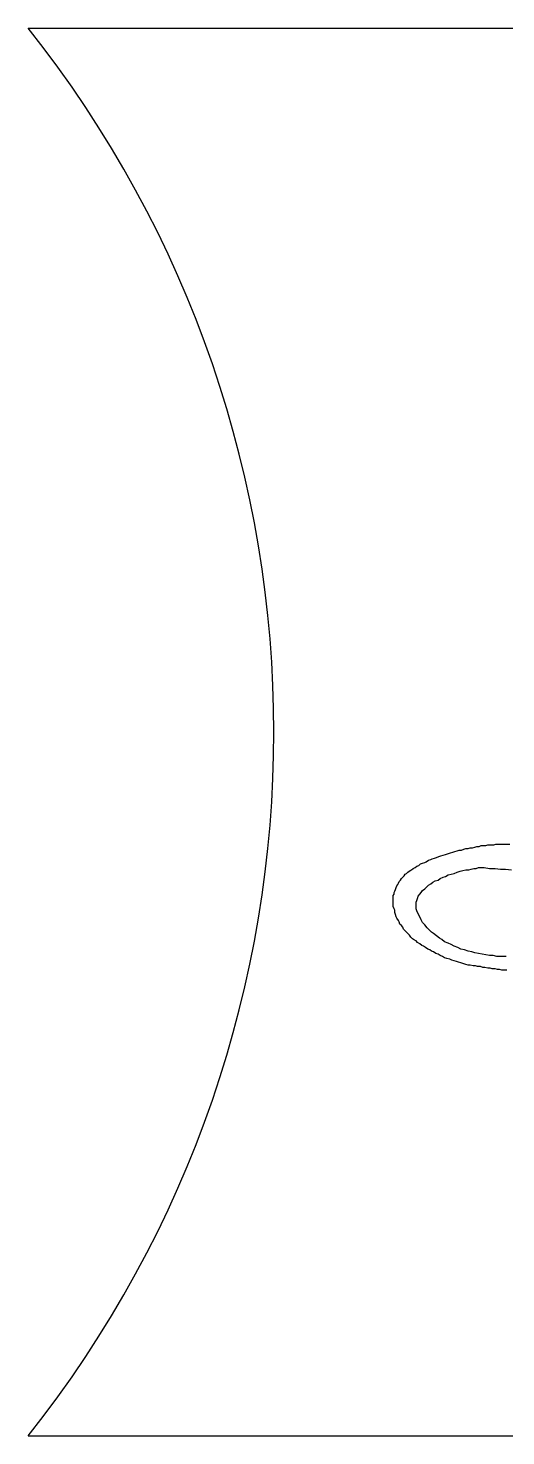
# Model space of a CAD drawing. Extents: x 0 to 382, y 0 to 113.
# Drawn here: x 0 to 38.2, y 0 to 112.5 of the extents above; entities that cross this region are included whole.
import ezdxf

# ---------------------------------------------------------------- set-up
doc = ezdxf.new("R2010")
doc.units = 0
doc.layers.get('0').update_dxf_attribs({"linetype": 'CONTINUOUS'})
doc.layers.add('default', color=7, linetype='CONTINUOUS')

msp = doc.modelspace()

# ---------------------------------------------------------------- linework, layer by layer
at = {"color": 0, "linetype": 'CONTINUOUS'}
for p, q in [((37.21574, 47.22654), (37.39148, 47.28516)), ((37.39148, 47.28516), (37.56728, 47.28516)), ((37.56728, 47.28516), (38.036, 47.28516)), ((38.036, 47.28516), (38.50478, 47.28516)), ((32.29382, 46.1133), (32.46962, 46.17186)), ((32.46962, 46.17186), (32.64542, 46.23048)), ((32.64542, 46.23048), (32.82116, 46.28904)), ((32.82116, 46.28904), (32.99696, 46.34766)), ((32.99696, 46.34766), (33.17276, 46.40628)), ((33.17276, 46.40628), (33.3485, 46.46484)), ((33.3485, 46.46484), (33.5243, 46.52346)), ((33.5243, 46.52346), (33.75866, 46.58202)), ((33.75866, 46.58202), (33.93446, 46.64064)), ((33.93446, 46.64064), (34.11026, 46.6992)), ((34.11026, 46.6992), (34.286, 46.75782)), ((34.286, 46.75782), (34.4618, 46.81638)), ((34.4618, 46.81638), (34.6376, 46.81638)), ((34.6376, 46.81638), (34.8134, 46.875)), ((34.8134, 46.875), (34.98914, 46.93362)), ((34.98914, 46.93362), (35.16494, 46.93362)), ((35.16494, 46.93362), (35.34074, 46.99218)), ((35.34074, 46.99218), (35.51648, 46.99218)), ((35.51648, 46.99218), (35.69228, 47.0508)), ((35.69228, 47.0508), (35.86808, 47.10936)), ((35.86808, 47.10936), (36.04382, 47.10936)), ((36.04382, 47.10936), (36.21962, 47.16798)), ((36.21962, 47.16798), (36.39542, 47.16798)), ((36.39542, 47.16798), (36.57116, 47.16798)), ((36.57116, 47.16798), (36.74696, 47.22654)), ((36.74696, 47.22654), (36.92276, 47.22654)), ((36.92276, 47.22654), (37.03994, 47.22654)), ((37.03994, 47.22654), (37.21574, 47.22654)), ((30.24308, 44.94138), (30.36026, 45.05862)), ((30.36026, 45.05862), (30.536, 45.1758)), ((30.536, 45.1758), (30.65324, 45.23436)), ((30.65324, 45.23436), (30.77042, 45.35154)), ((30.77042, 45.35154), (30.94616, 45.41016)), ((30.94616, 45.41016), (31.0634, 45.52734)), ((31.0634, 45.52734), (31.23914, 45.58596)), ((31.23914, 45.58596), (31.35632, 45.70314)), ((31.35632, 45.70314), (31.53212, 45.7617)), ((31.53212, 45.7617), (31.70792, 45.82032)), ((31.70792, 45.82032), (31.8251, 45.87888)), ((31.8251, 45.87888), (32.0009, 45.99612)), ((32.0009, 45.99612), (32.17664, 46.05468)), ((32.17664, 46.05468), (32.29382, 46.1133)), ((34.05164, 44.94138), (34.286, 45.05862)), ((34.286, 45.05862), (34.52042, 45.11718)), ((34.52042, 45.11718), (34.75478, 45.1758)), ((34.75478, 45.1758), (34.98914, 45.23436)), ((34.98914, 45.23436), (35.2235, 45.23436)), ((35.2235, 45.23436), (35.3993, 45.29298)), ((35.3993, 45.29298), (35.63366, 45.35154)), ((35.63366, 45.35154), (35.80946, 45.35154)), ((35.80946, 45.35154), (35.98526, 45.41016)), ((35.98526, 45.41016), (36.45398, 45.41016)), ((36.45398, 45.41016), (36.86414, 45.35154)), ((36.86414, 45.35154), (37.33292, 45.35154)), ((37.33292, 45.35154), (37.74308, 45.29298)), ((37.74308, 45.29298), (38.15324, 45.29298)), ((38.15324, 45.29298), (38.62196, 45.23436)), ((29.42276, 43.82814), (29.48132, 43.94532)), ((29.48132, 43.94532), (29.53994, 44.0625)), ((29.53994, 44.0625), (29.5985, 44.17968)), ((29.5985, 44.17968), (29.65712, 44.29686)), ((29.65712, 44.29686), (29.7743, 44.41404)), ((29.7743, 44.41404), (29.83292, 44.53128)), ((29.83292, 44.53128), (29.9501, 44.64846)), ((29.9501, 44.64846), (30.06728, 44.76564)), ((30.06728, 44.76564), (30.1259, 44.88282)), ((30.1259, 44.88282), (30.24308, 44.94138)), ((31.8251, 43.82814), (32.0009, 44.00388)), ((32.0009, 44.00388), (32.17664, 44.12112)), ((32.17664, 44.12112), (32.35244, 44.2383)), ((32.35244, 44.2383), (32.52824, 44.35548)), ((32.52824, 44.35548), (32.7626, 44.41404)), ((32.7626, 44.41404), (32.9384, 44.53128)), ((32.9384, 44.53128), (33.17276, 44.64846)), ((33.17276, 44.64846), (33.3485, 44.70702)), ((33.3485, 44.70702), (33.58292, 44.8242)), ((33.58292, 44.8242), (33.81728, 44.88282)), ((33.81728, 44.88282), (34.05164, 44.94138)), ((29.1884, 43.18362), (29.24696, 43.3008)), ((29.1884, 43.00782), (29.1884, 43.18362)), ((29.1884, 42.89064), (29.1884, 43.00782)), ((29.1884, 42.77346), (29.1884, 42.89064)), ((29.1884, 42.65628), (29.1884, 42.77346)), ((29.24696, 43.41798), (29.30558, 43.53516)), ((29.24696, 43.3008), (29.24696, 43.41798)), ((29.30558, 43.53516), (29.36414, 43.65234)), ((29.36414, 43.65234), (29.42276, 43.82814)), ((31.00478, 42.65628), (31.0634, 42.77346)), ((31.0634, 42.77346), (31.12196, 42.9492)), ((31.12196, 42.9492), (31.18058, 43.125)), ((31.18058, 43.125), (31.29776, 43.3008)), ((31.29776, 43.3008), (31.41494, 43.41798)), ((31.41494, 43.41798), (31.53212, 43.59378)), ((31.53212, 43.59378), (31.70792, 43.71096)), ((31.70792, 43.71096), (31.8251, 43.82814)), ((29.1884, 42.48048), (29.1884, 42.65628)), ((29.1884, 42.30468), (29.1884, 42.48048)), ((29.24696, 42.12888), (29.1884, 42.30468)), ((29.30558, 42.0117), (29.24696, 42.12888)), ((29.30558, 41.83596), (29.30558, 42.0117)), ((29.36414, 41.66016), (29.30558, 41.83596)), ((29.42276, 41.48436), (29.36414, 41.66016)), ((31.00478, 42.48048), (31.00478, 42.65628)), ((31.00478, 42.30468), (31.00478, 42.48048)), ((31.00478, 42.12888), (31.00478, 42.30468)), ((31.0634, 41.95314), (31.00478, 42.12888)), ((31.18058, 41.71878), (31.0634, 41.95314)), ((31.29776, 41.48436), (31.18058, 41.71878)), ((29.48132, 41.36718), (29.42276, 41.48436)), ((29.5985, 41.19138), (29.48132, 41.36718)), ((29.65712, 41.0742), (29.5985, 41.19138)), ((29.71574, 40.89846), (29.65712, 41.0742)), ((29.83292, 40.78128), (29.71574, 40.89846)), ((29.9501, 40.66404), (29.83292, 40.78128)), ((30.00866, 40.4883), (29.9501, 40.66404)), ((31.41494, 41.25), (31.29776, 41.48436)), ((31.53212, 41.01564), (31.41494, 41.25)), ((31.70792, 40.83984), (31.53212, 41.01564)), ((31.88366, 40.60548), (31.70792, 40.83984)), ((32.05946, 40.42968), (31.88366, 40.60548)), ((30.1259, 40.37112), (30.00866, 40.4883)), ((30.24308, 40.25388), (30.1259, 40.37112)), ((30.36026, 40.1367), (30.24308, 40.25388)), ((30.47744, 40.01952), (30.36026, 40.1367)), ((30.59462, 39.84378), (30.47744, 40.01952)), ((30.7118, 39.72654), (30.59462, 39.84378)), ((30.8876, 39.60936), (30.7118, 39.72654)), ((31.00478, 39.5508), (30.8876, 39.60936)), ((31.12196, 39.43362), (31.00478, 39.5508)), ((31.29776, 39.31638), (31.12196, 39.43362)), ((32.23526, 40.25388), (32.05946, 40.42968)), ((32.411, 40.1367), (32.23526, 40.25388)), ((32.64542, 39.96096), (32.411, 40.1367)), ((32.87978, 39.78516), (32.64542, 39.96096)), ((33.05558, 39.66798), (32.87978, 39.78516)), ((33.28994, 39.49218), (33.05558, 39.66798)), ((33.58292, 39.375), (33.28994, 39.49218)), ((31.4735, 39.1992), (31.29776, 39.31638)), ((31.59074, 39.14064), (31.4735, 39.1992)), ((31.76648, 39.02346), (31.59074, 39.14064)), ((31.94228, 38.90628), (31.76648, 39.02346)), ((32.11808, 38.84766), (31.94228, 38.90628)), ((32.23526, 38.73048), (32.11808, 38.84766)), ((32.411, 38.67186), (32.23526, 38.73048)), ((32.5868, 38.55468), (32.411, 38.67186)), ((32.7626, 38.49612), (32.5868, 38.55468)), ((32.9384, 38.37888), (32.7626, 38.49612)), ((33.11414, 38.32032), (32.9384, 38.37888)), ((33.28994, 38.20314), (33.11414, 38.32032)), ((33.81728, 39.25782), (33.58292, 39.375)), ((34.05164, 39.14064), (33.81728, 39.25782)), ((34.34462, 39.02346), (34.05164, 39.14064)), ((34.57898, 38.90628), (34.34462, 39.02346)), ((34.87196, 38.84766), (34.57898, 38.90628)), ((35.16494, 38.73048), (34.87196, 38.84766)), ((35.45792, 38.67186), (35.16494, 38.73048)), ((35.69228, 38.6133), (35.45792, 38.67186)), ((35.98526, 38.55468), (35.69228, 38.6133)), ((36.27824, 38.49612), (35.98526, 38.55468)), ((36.57116, 38.4375), (36.27824, 38.49612)), ((36.86414, 38.37888), (36.57116, 38.4375)), ((37.15712, 38.37888), (36.86414, 38.37888)), ((37.4501, 38.32032), (37.15712, 38.37888)), ((37.68446, 38.32032), (37.4501, 38.32032)), ((37.97744, 38.32032), (37.68446, 38.32032)), ((38.2118, 38.32032), (37.97744, 38.32032)), ((33.46574, 38.14452), (33.28994, 38.20314)), ((33.7001, 38.08596), (33.46574, 38.14452)), ((33.8759, 38.02734), (33.7001, 38.08596)), ((34.05164, 37.96878), (33.8759, 38.02734)), ((34.22744, 37.91016), (34.05164, 37.96878)), ((34.40324, 37.85154), (34.22744, 37.91016)), ((34.57898, 37.79298), (34.40324, 37.85154)), ((34.8134, 37.73436), (34.57898, 37.79298)), ((34.98914, 37.6758), (34.8134, 37.73436)), ((35.16494, 37.61718), (34.98914, 37.6758)), ((35.34074, 37.61718), (35.16494, 37.61718)), ((35.5751, 37.55862), (35.34074, 37.61718)), ((35.7509, 37.55862), (35.5751, 37.55862)), ((35.92664, 37.5), (35.7509, 37.55862)), ((36.161, 37.5), (35.92664, 37.5)), ((36.3368, 37.44138), (36.161, 37.5)), ((36.5126, 37.44138), (36.3368, 37.44138)), ((36.74696, 37.38282), (36.5126, 37.44138)), ((36.92276, 37.38282), (36.74696, 37.38282)), ((37.0985, 37.3242), (36.92276, 37.38282)), ((37.33292, 37.3242), (37.0985, 37.3242)), ((37.50866, 37.26564), (37.33292, 37.3242)), ((37.68446, 37.26564), (37.50866, 37.26564)), ((37.86026, 37.20702), (37.68446, 37.26564)), ((38.09462, 37.20702), (37.86026, 37.20702)), ((38.27042, 37.20702), (38.09462, 37.20702))]:
    msp.add_line(p, q, dxfattribs=at)
at = {"layer": 'default', "color": 0, "linetype": 'CONTINUOUS'}
for p, q in [((0, 112.5), (382.2244, 112.5)), ((0, 0), (382.2244, 0))]:
    msp.add_line(p, q, dxfattribs=at)
msp.add_arc((-70.73858, 56.25), 90.37704, 321.508934, 38.491066, dxfattribs=at)

doc.saveas('drawing.dxf')
